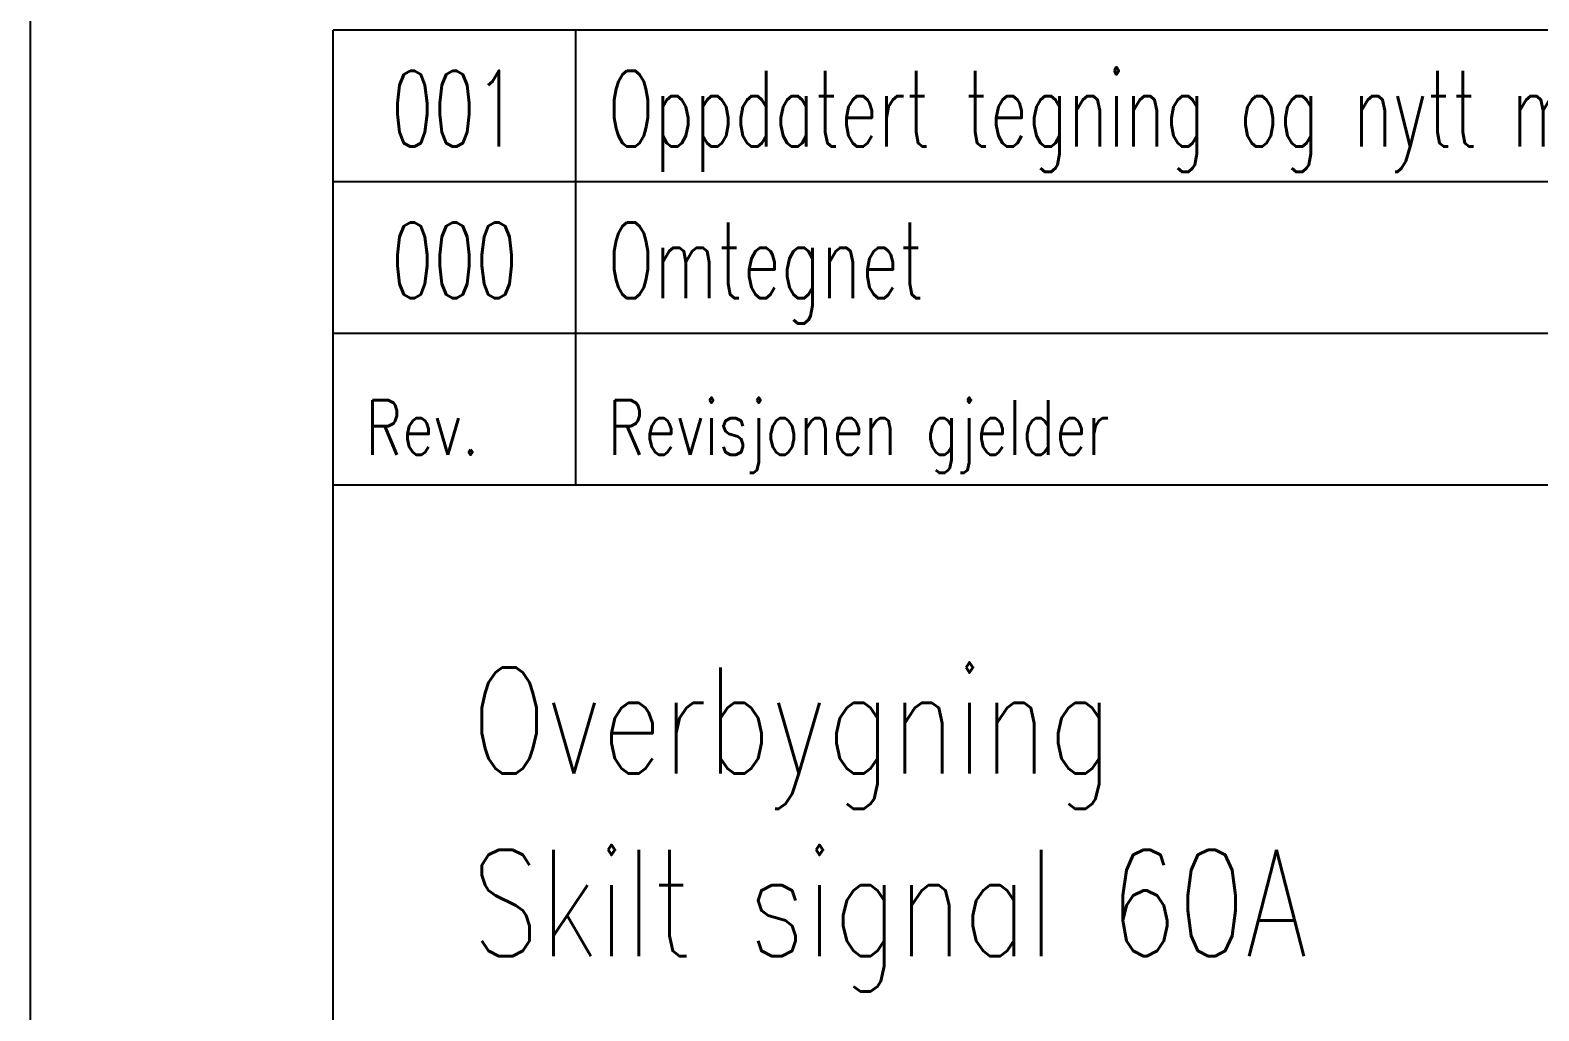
# Model space of a CAD drawing. Header units: millimetres. Extents: x 0 to 3600, y 0 to 5540.
# Drawn here: x 0 to 995, y 633 to 1280 of the extents above; entities that cross this region are included whole.
import ezdxf
from ezdxf.enums import TextEntityAlignment as Align

# ---------------------------------------------------------------- set-up
doc = ezdxf.new("R2010")
doc.units = ezdxf.units.MM
doc.header["$LTSCALE"] = 6
for name, color, linetype in [('RAMME', 7, 'Continuous'), ('TITT-018', 4, 'Continuous'), ('TITT-050', 5, 'Continuous'), ('TITT-TEKST18', 4, 'Continuous'), ('TITT-TEKST25', 2, 'Continuous'), ('TITT-TEKST35', 7, 'Continuous'), ('TITT-TEKST50', 5, 'Continuous')]:
    doc.layers.add(name, color=color, linetype=linetype)
doc.styles.add('TITTEL', font='romans.shx', dxfattribs={"width": 0.65})

# ---------------------------------------------------------------- blocks, each defined once
blk = doc.blocks.new('Revisjonslinje V00')
at = {"layer": 'TITT-018'}
blk.add_line((170, 5), (0, 5), dxfattribs=at)
at = {"layer": 'TITT-050'}
for p, q in [((0, 0), (0, 5)), ((8, 0), (8, 5))]:
    blk.add_line(p, q, dxfattribs=at)
at = {"layer": 'TITT-TEKST25', "style": 'TITTEL', "width": 0.65}
for tag, p in [('2A', (4, 1.16)), ('2C', (115, 1.16)), ('2D', (131, 1.16)), ('2E', (147, 1.16)), ('2F', (162.5, 1.16))]:
    blk.add_attdef(tag, text='', height=2.5, dxfattribs=at).set_placement(p, align=Align.CENTER)
blk.add_attdef('2B', (9.059, 1.16), '', height=2.5, dxfattribs=at)
blk = doc.blocks.new('TITF_JBV00')
at = {"layer": 'TITT-018'}
for p, q in [((0, 59), (-170, 59)), ((0, 54), (-170, 54))]:
    blk.add_line(p, q, dxfattribs=at)
at = {"layer": 'TITT-050'}
for p, q in [((-170, 49), (-170, 59)), ((-162, 49), (-162, 59)), ((0, 49), (-170, 49)), ((-170, 0), (-170, 49))]:
    blk.add_line(p, q, dxfattribs=at)
at = {"layer": 'TITT-TEKST18', "style": 'TITTEL', "width": 0.75}
for s, p in [('Rev.', (-168.941, 50)), ('Revisjonen gjelder', (-160.941, 50))]:
    blk.add_text(s, height=1.8, dxfattribs=at).set_placement(p)
at = {"layer": 'TITT-TEKST25', "style": 'TITTEL', "width": 0.65}
for tag, p in [('2A', (-166, 55.16)), ('2C', (-55, 55.16)), ('2D', (-39, 55.16)), ('2E', (-23, 55.16)), ('2F', (-7.5, 55.16))]:
    blk.add_attdef(tag, text='', height=2.5, dxfattribs=at).set_placement(p, align=Align.CENTER)
for tag, p in [('2B', (-160.941, 55.16)), ('3B', (-29.941, 45)), ('3C', (-29.941, 40)), ('3D', (-29.941, 35)), ('3E', (-45.941, 30)), ('3F', (-45.941, 25)), ('3G', (-45.941, 20)), ('3H', (-45.941, 15))]:
    blk.add_attdef(tag, p, '', height=2.5, dxfattribs=at)
at = {"layer": 'TITT-TEKST35', "style": 'TITTEL', "width": 0.75}
for tag, p in [('1A', (-165.437, 39.483)), ('1B', (-165.437, 33.468)), ('1C', (-165.437, 27.021)), ('1D', (-165.437, 20.192))]:
    blk.add_attdef(tag, p, '', height=3.5, dxfattribs=at)
blk.add_attdef('3A', text='', height=3.5, dxfattribs=at).set_placement((-56.159, 38.525), align=Align.CENTER)
at = {"layer": 'TITT-TEKST50', "style": 'TITTEL', "width": 0.65}
blk.add_attdef('4A', (-57.323, 2.998), '', height=5, dxfattribs=at)
blk.add_attdef('4B', text='', height=5, dxfattribs=at).set_placement((-7, 2.998), align=Align.CENTER)

msp = doc.modelspace()

# ---------------------------------------------------------------- linework, layer by layer
at = {"layer": 'RAMME'}
msp.add_lwpolyline([(0, 0), (3600, 0), (3600, 5540), (0, 5540)], close=True, dxfattribs=at)

# ---------------------------------------------------------------- block references
at = {"layer": 'RAMME', "ltscale": 5}
ref = msp.add_blockref('Revisjonslinje V00', (200, 1180), dxfattribs=dict(at, xscale=20, yscale=20, zscale=20))
ref.add_attrib('2A', '001', dxfattribs={"layer": 'TITT-TEKST25', "height": 50, "style": 'TITTEL', "width": 0.65}).set_placement((280, 1203.19), align=Align.CENTER)
ref.add_attrib('2B', 'Oppdatert tegning og nytt merknadsfelt', (381.17, 1203.19), dxfattribs={"layer": 'TITT-TEKST25', "height": 50, "style": 'TITTEL', "width": 0.65})
ref = msp.add_blockref('TITF_JBV00', (3600, 0), dxfattribs=dict(at, xscale=20, yscale=20, zscale=20))
ref.add_attrib('1A', 'Overbygning', (291.26, 789.67), dxfattribs={"layer": 'TITT-TEKST35', "height": 70, "style": 'TITTEL', "width": 0.75})
ref.add_attrib('1B', 'Skilt signal 60A', (291.26, 669.35), dxfattribs={"layer": 'TITT-TEKST35', "height": 70, "style": 'TITTEL', "width": 0.75})
ref.add_attrib('2A', '000', dxfattribs={"layer": 'TITT-TEKST25', "height": 50, "style": 'TITTEL', "width": 0.65}).set_placement((280, 1103.19), align=Align.CENTER)
ref.add_attrib('2B', 'Omtegnet', (381.17, 1103.19), dxfattribs={"layer": 'TITT-TEKST25', "height": 50, "style": 'TITTEL', "width": 0.65})

doc.saveas('drawing.dxf')
